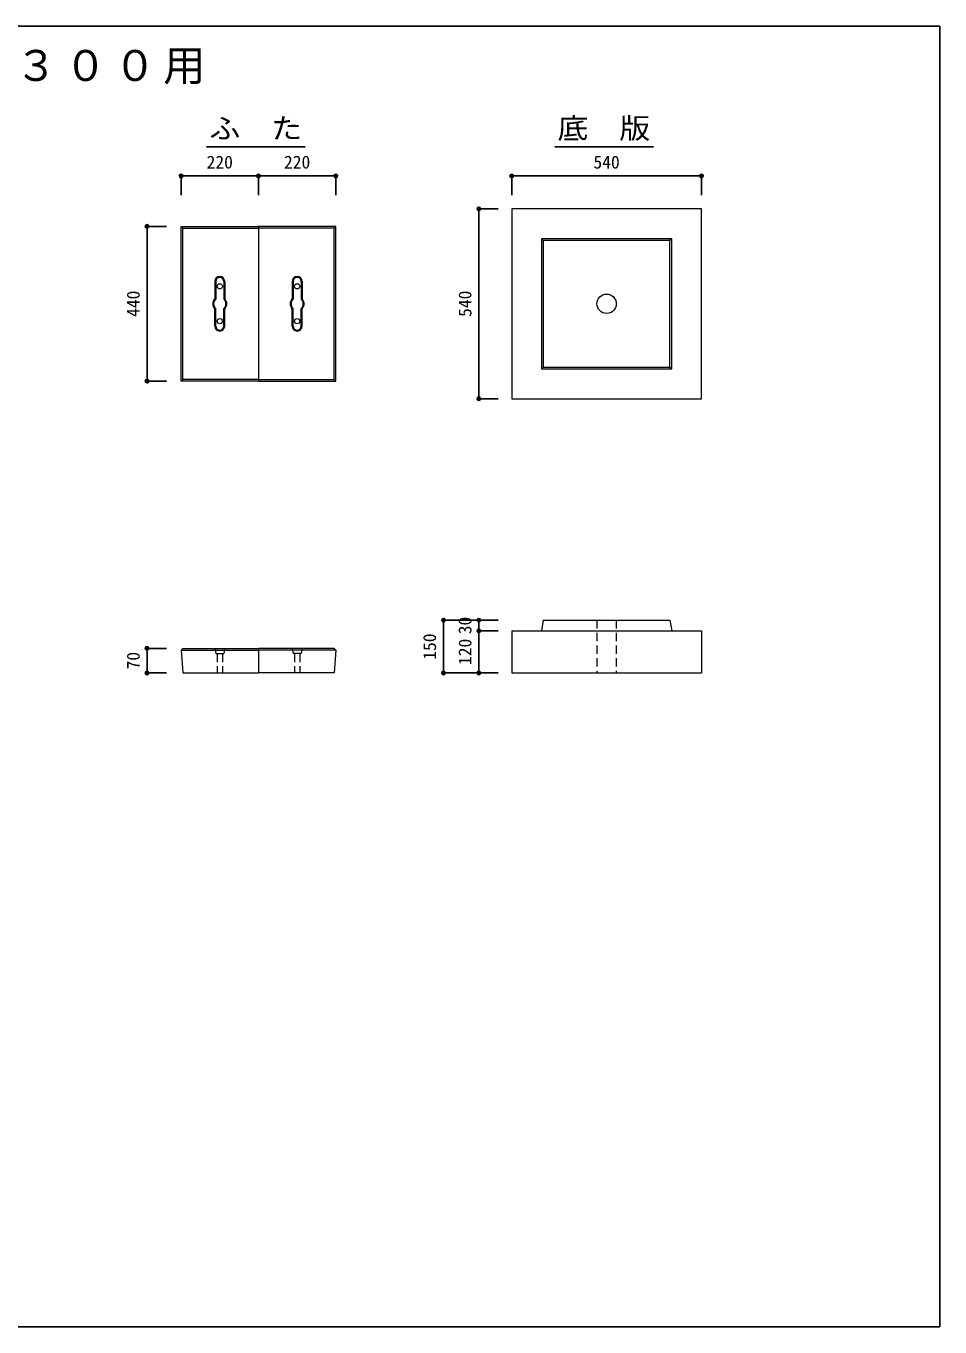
# Model space of a CAD drawing. Units: millimetres at full size, sheet at 1:20. Extents: x -2685 to 2715, y -1915 to 1785.
# Drawn here: x 116 to 2715, y -1915 to 1785 of the extents above; entities that cross this region are included whole.
import ezdxf
from ezdxf.enums import TextEntityAlignment as Align

# ---------------------------------------------------------------- set-up
doc = ezdxf.new("R2010")
doc.units = ezdxf.units.MM
doc.header["$LTSCALE"] = 20
doc.header["$PDMODE"] = 32
doc.header["$PDSIZE"] = 10
doc.linetypes.add('DASHED1', pattern=[1.8, 1.2, -0.6])
doc.layers.add('0-1_躯体', color=3, linetype='Continuous', lineweight=18)
doc.layers.add('0-3_建具', color=7, linetype='Continuous')
doc.layers.add('F-0_F-0ﾚｲﾔ', color=2, linetype='Continuous')
doc.styles.add('ＭＳ ゴシック', font='')
doc.styles.get('ＭＳ ゴシック').set_extended_font_data('MS Gothic')

msp = doc.modelspace()

# ---------------------------------------------------------------- linework, layer by layer
at = {"layer": '0-1_躯体'}
for p, q in [((556.72, 1214.83), (561.72, 1209.83)), ((996.72, 1214.83), (991.72, 1209.83)), ((1581.72, 1179.83), (1586.72, 1174.83)), ((1951.72, 1179.83), (1946.72, 1174.83)), ((652.72, 1058.33), (652.72, 1009.11)), ((655.22, 1058.33), (655.22, 1008.02)), ((678.22, 1058.33), (678.22, 1008.02)), ((680.72, 1058.33), (680.72, 1009.11)), ((872.72, 1058.33), (872.72, 1009.11)), ((875.22, 1058.33), (875.22, 1008.02)), ((898.22, 1058.33), (898.22, 1008.02)), ((900.72, 1058.33), (900.72, 1009.11)), ((652.72, 931.33), (652.72, 980.54)), ((655.22, 931.33), (655.22, 981.64)), ((678.22, 931.33), (678.22, 981.64)), ((680.72, 931.33), (680.72, 980.54)), ((872.72, 931.33), (872.72, 980.54)), ((875.22, 931.33), (875.22, 981.64)), ((898.22, 931.33), (898.22, 981.64)), ((900.72, 931.33), (900.72, 980.54)), ((1586.72, 814.83), (1581.72, 809.83)), ((1946.72, 814.83), (1951.72, 809.83)), ((561.72, 779.83), (556.72, 774.83)), ((991.72, 779.83), (996.72, 774.83)), ((1586.72, 94.83), (1581.72, 64.83)), ((1496.72, 64.83), (2036.72, 64.83)), ((1496.72, 64.83), (1496.72, -55.17)), ((2036.72, 64.83), (2036.72, -55.17)), ((561.72, 14.83), (557.08, 9.84)), ((557.08, 9.84), (561.72, -55.17)), ((557.08, 9.83), (776.72, 9.83)), ((561.72, 14.83), (776.72, 14.83)), ((776.72, 14.83), (776.72, -55.17)), ((776.72, 14.83), (776.72, -55.17)), ((991.72, 14.83), (776.72, 14.83)), ((996.36, 9.83), (776.72, 9.83)), ((991.72, 14.83), (996.36, 9.84)), ((996.36, 9.84), (991.72, -55.17)), ((561.72, -55.17), (776.72, -55.17)), ((991.72, -55.17), (776.72, -55.17)), ((1496.72, -55.17), (2036.72, -55.17))]:
    msp.add_line(p, q, dxfattribs=at)
at = {"layer": '0-1_躯体', "linetype": 'DASHED1'}
for p, q in [((1739.22, 94.83), (1739.22, -55.17)), ((1794.22, 94.83), (1794.22, -55.17)), ((652.72, 14.83), (655.22, -0.17)), ((680.72, 14.83), (678.22, -0.17)), ((872.72, 14.83), (875.22, -0.17)), ((900.72, 14.83), (898.22, -0.17)), ((655.22, -0.17), (678.22, -0.17)), ((659.22, -0.17), (659.22, -55.17)), ((674.22, -0.17), (674.22, -55.17)), ((898.22, -0.17), (875.22, -0.17)), ((879.22, -0.17), (879.22, -55.17)), ((894.22, -0.17), (894.22, -55.17))]:
    msp.add_line(p, q, dxfattribs=at)
at = {"layer": '0-1_躯体'}
for points in [[(1496.72, 724.83), (2036.72, 724.83), (2036.72, 1264.83), (1496.72, 1264.83)], [(556.72, 1214.83), (776.72, 1214.83), (776.72, 774.83), (556.72, 774.83)], [(996.72, 1214.83), (776.72, 1214.83), (776.72, 774.83), (996.72, 774.83)], [(1581.72, 809.83), (1951.72, 809.83), (1951.72, 1179.83), (1581.72, 1179.83)], [(1586.72, 814.83), (1946.72, 814.83), (1946.72, 1174.83), (1586.72, 1174.83)]]:
    msp.add_lwpolyline(points, close=True, dxfattribs=at)
for points in [[(776.72, 779.83), (561.72, 779.83), (561.72, 1209.83), (776.72, 1209.83)], [(776.72, 779.83), (991.72, 779.83), (991.72, 1209.83), (776.72, 1209.83)], [(1586.72, 94.83), (1946.72, 94.83), (1951.72, 64.83)]]:
    msp.add_lwpolyline(points, dxfattribs=at)
for centre, radius in [((666.72, 1044.33), 7.5), ((886.72, 1044.33), 7.5), ((1766.72, 994.83), 27.5), ((666.72, 945.33), 7.5), ((886.72, 945.33), 7.5)]:
    msp.add_circle(centre, radius, dxfattribs=at)
for centre, radius, start, end in [((666.72, 1058.33), 14, 0, 180), ((666.72, 1058.33), 11.5, 0, 180), ((886.72, 1058.33), 14, 0, 180), ((886.72, 1058.33), 11.5, 0, 180), ((666.72, 994.83), 20, 134.427, 225.573), ((666.72, 994.83), 17.5, 131.08233, 228.91767), ((666.72, 994.83), 17.5, 311.08233, 48.91767), ((666.72, 994.83), 20, 314.427, 45.573), ((886.72, 994.83), 20, 134.427, 225.573), ((886.72, 994.83), 17.5, 131.08233, 228.91767), ((886.72, 994.83), 17.5, 311.08233, 48.91767), ((886.72, 994.83), 20, 314.427, 45.573), ((666.72, 931.33), 14, 180, 0), ((666.72, 931.33), 11.5, 180, 0), ((886.72, 931.33), 14, 180, 0), ((886.72, 931.33), 11.5, 180, 0)]:
    msp.add_arc(centre, radius, start, end, dxfattribs=at)
at = {"layer": '0-3_建具', "color": 2}
for p, q in [((628.99, 1440.79), (909.75, 1440.79)), ((1618.99, 1440.79), (1899.75, 1440.79))]:
    msp.add_line(p, q, dxfattribs=at)
at = {"layer": '0-3_建具'}
for p, q in [((556.72, 1358.34), (776.72, 1358.34)), ((556.72, 1358.34), (556.72, 1303.5)), ((776.72, 1358.34), (776.72, 1303.5)), ((776.72, 1358.34), (996.72, 1358.34)), ((996.72, 1358.34), (996.72, 1303.5)), ((1496.72, 1358.34), (2036.72, 1358.34)), ((1496.72, 1358.34), (1496.72, 1303.5)), ((2036.72, 1358.34), (2036.72, 1303.5)), ((1403.21, 724.83), (1403.21, 1264.83)), ((1403.21, 1264.83), (1458.05, 1264.83)), ((459.93, 1214.83), (459.93, 774.83)), ((459.93, 1214.83), (515.54, 1214.83)), ((459.93, 774.83), (515.54, 774.83)), ((1403.21, 724.83), (1458.05, 724.83)), ((1302.66, -55.17), (1302.66, 94.83)), ((1302.66, 94.83), (1403.21, 94.83)), ((1403.21, 94.83), (1403.21, 64.83)), ((1403.21, 94.83), (1458.05, 94.83)), ((1403.21, 64.83), (1458.05, 64.83)), ((1403.21, 64.83), (1403.21, -55.17)), ((459.93, 14.83), (459.93, -55.17)), ((459.93, 14.83), (515.54, 14.83)), ((459.93, -55.17), (515.54, -55.17)), ((1302.66, -55.17), (1403.21, -55.17)), ((1403.21, -55.17), (1458.05, -55.17))]:
    msp.add_line(p, q, dxfattribs=at)
for p in [(556.72, 1358.34), (776.72, 1358.34), (996.72, 1358.34), (1496.72, 1358.34), (2036.72, 1358.34), (1403.21, 1264.83), (459.93, 1214.83), (459.93, 774.83), (1403.21, 724.83), (1302.66, 94.83), (1403.21, 94.83), (1403.21, 64.83), (459.93, 14.83), (459.93, -55.17), (1302.66, -55.17), (1403.21, -55.17)]:
    msp.add_point(p, dxfattribs=at)
at = {"layer": 'F-0_F-0ﾚｲﾔ'}
for p, q in [((-2685.33, 1784.74), (2714.67, 1784.74)), ((2714.67, 1784.74), (2714.67, -1915.26)), ((-2685.33, -1915.26), (2714.67, -1915.26))]:
    msp.add_line(p, q, dxfattribs=at)

# ---------------------------------------------------------------- texts
at = {"layer": '0-3_建具', "style": 'ＭＳ ゴシック', "width": 1.1}
for s, p in [('ふ\u3000た', (636.93, 1446.95)), ('底\u3000版', (1626.93, 1446.95))]:
    msp.add_text(s, height=58.65, dxfattribs=at).set_placement(p, align=Align.BOTTOM_LEFT)
at = {"layer": '0-3_建具', "color": 4, "style": 'ＭＳ ゴシック'}
for s, p in [('220', (629.22, 1368.34)), ('220', (849.22, 1368.34)), ('540', (1729.22, 1368.34))]:
    msp.add_text(s, height=36.66, dxfattribs=at).set_placement(p, align=Align.BOTTOM_LEFT)
for s, p in [('440', (449.93, 957.33)), ('540', (1393.21, 957.33)), ('30', (1393.21, 54.83)), ('150', (1292.66, -17.67)), ('120', (1393.21, -32.67)), ('70', (449.93, -45.17))]:
    msp.add_text(s, height=36.66, rotation=90, dxfattribs=at).set_placement(p, align=Align.BOTTOM_LEFT)
at = {"layer": '0-3_建具', "color": 3, "insert": (-1038.68, 1618.37), "char_height": 87.98, "attachment_point": 7, "style": 'ＭＳ ゴシック'}
msp.add_mtext('\\T1.17;かみ合わせ公団桝３００用', dxfattribs=at)

doc.saveas('drawing.dxf')
